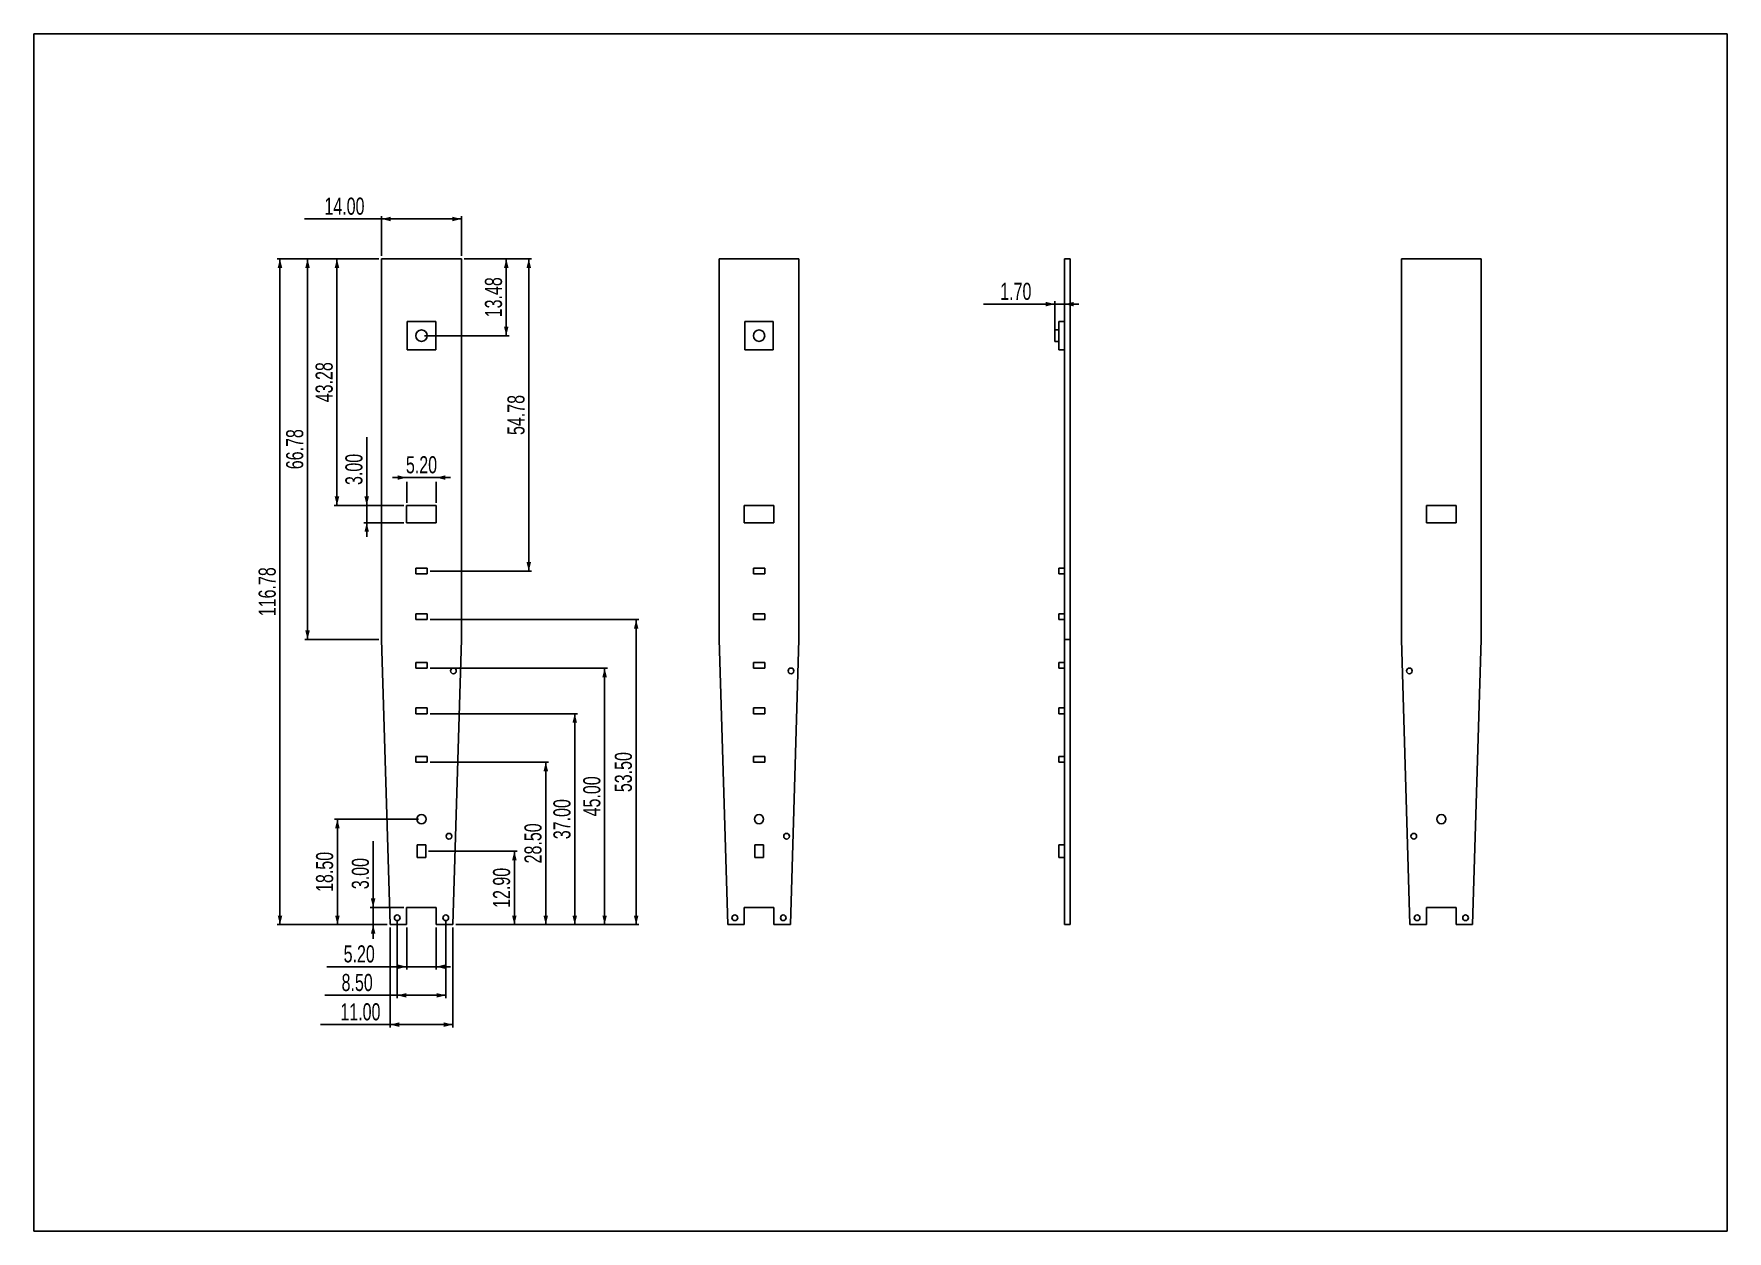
# Model space of a CAD drawing. Header units: millimetres. Extents: x 0 to 297, y 0 to 210.
import ezdxf

# ---------------------------------------------------------------- set-up
doc = ezdxf.new("R2010")
doc.units = ezdxf.units.MM
doc.header["$LTSCALE"] = 16.335
doc.layers.get('0').update_dxf_attribs({"linetype": 'CONTINUOUS'})
doc.styles.get("Standard").update_dxf_attribs({"font": 'txt', "width": 0.7})
doc.dimstyles.new('DIMSTYLE_1', dxfattribs={"dimtxt": 3, "dimasz": 1.6, "dimexe": 0.18, "dimexo": 0.0625, "dimgap": 0.09, "dimtad": 1, "dimzin": 0, "dimdsep": 46, "dimtxsty": 'STANDARD', "dimblk": '_FILLED', "dimblk1": '_FILLED', "dimblk2": '_FILLED', "dimcen": 0.09, "dimadec": 0, "dimazin": 0, "dimtp": 0.2, "dimtm": 0.2, "dimtfac": 1, "dimtofl": 0, "dimtmove": 0, "dimatfit": 3, "dimldrblk": '_FILLED', "dimfxl": 1, "dimtolj": 1, "dimtzin": 0, "dimarcsym": 0})
doc.dimstyles.new('DIMSTYLE_2', dxfattribs={"dimtxt": 3, "dimasz": 1.6, "dimexe": 0.18, "dimexo": 0.0625, "dimgap": 0.09, "dimtad": 1, "dimzin": 0, "dimdsep": 46, "dimtxsty": 'STANDARD', "dimblk": '_FILLED', "dimblk1": '_FILLED', "dimblk2": '_FILLED', "dimcen": 0.09, "dimadec": 0, "dimazin": 0, "dimtp": 0.3, "dimtm": 0.3, "dimtfac": 1, "dimtofl": 0, "dimtmove": 0, "dimatfit": 3, "dimldrblk": '_FILLED', "dimfxl": 1, "dimtolj": 1, "dimtzin": 0, "dimarcsym": 0})
doc.dimstyles.new('DIMSTYLE_3', dxfattribs={"dimtxt": 3, "dimasz": 1.6, "dimexe": 0.18, "dimexo": 0.0625, "dimgap": 0.09, "dimtad": 1, "dimzin": 0, "dimdsep": 46, "dimtxsty": 'STANDARD', "dimblk": '_FILLED', "dimblk1": '_FILLED', "dimblk2": '_FILLED', "dimcen": 0.09, "dimadec": 0, "dimazin": 0, "dimtp": 0.1, "dimtm": 0.1, "dimtfac": 1, "dimtofl": 0, "dimtmove": 0, "dimatfit": 3, "dimldrblk": '_FILLED', "dimfxl": 1, "dimtolj": 1, "dimtzin": 0, "dimarcsym": 0})

# ---------------------------------------------------------------- blocks, each defined once
blk = doc.blocks.new('_FILLED')
at = {"color": 0, "linetype": 'BYBLOCK'}
blk.add_solid([(0, 0), (-1, 0.25), (-1, -0.25)], dxfattribs=at)
blk = doc.blocks.new('*D0')
at = {"color": 2, "linetype": 'CONTINUOUS'}
for p, q in [((67.99, 177.53), (47.49, 177.53)), ((60.99, 171.04), (60.99, 178.03)), ((60.99, 177.53), (67.99, 177.53)), ((74.99, 177.53), (67.99, 177.53)), ((74.99, 171.04), (74.99, 178.03))]:
    blk.add_line(p, q, dxfattribs=at)
at = {"color": 2, "linetype": 'CONTINUOUS', "xscale": 1.6, "yscale": 1.6, "zscale": 1.6, "rotation": 180}
blk.add_blockref('_FILLED', (60.99, 177.53), dxfattribs=at)
at = {"color": 2, "linetype": 'CONTINUOUS', "xscale": 1.6, "yscale": 1.6, "zscale": 1.6}
blk.add_blockref('_FILLED', (74.99, 177.53), dxfattribs=at)
at = {"color": 2, "linetype": 'CONTINUOUS', "insert": (57.99, 181.28), "char_height": 3, "width": 10.5, "attachment_point": 3, "line_spacing_factor": 0.9}
blk.add_mtext('14.00', dxfattribs=at)
blk = doc.blocks.new('*D1')
at = {"color": 2, "linetype": 'CONTINUOUS'}
for p, q in [((60.49, 170.54), (42.67, 170.54)), ((43.17, 170.54), (43.17, 112.15)), ((43.17, 53.76), (43.17, 112.15)), ((61.99, 53.76), (42.67, 53.76))]:
    blk.add_line(p, q, dxfattribs=at)
at = {"color": 2, "linetype": 'CONTINUOUS', "xscale": 1.6, "yscale": 1.6, "zscale": 1.6}
for p, rotation in [((43.17, 170.54), 90), ((43.17, 53.76), 270)]:
    blk.add_blockref('_FILLED', p, dxfattribs=dict(at, rotation=rotation))
at = {"color": 2, "linetype": 'CONTINUOUS', "insert": (39.42, 112.15), "char_height": 3, "width": 12.6, "attachment_point": 2, "rotation": 90, "line_spacing_factor": 0.9}
blk.add_mtext('116.78', dxfattribs=at)
blk = doc.blocks.new('*D2')
at = {"color": 2, "linetype": 'CONTINUOUS'}
for p, q in [((59.51, 56.76), (59.51, 68.38)), ((59.51, 68.38), (59.51, 55.26)), ((64.89, 56.76), (59.01, 56.76)), ((61.99, 53.76), (59.01, 53.76)), ((59.51, 51.26), (59.51, 55.26)), ((59.51, 53.76), (59.51, 51.26))]:
    blk.add_line(p, q, dxfattribs=at)
at = {"color": 2, "linetype": 'CONTINUOUS', "xscale": 1.6, "yscale": 1.6, "zscale": 1.6}
for p, rotation in [((59.51, 56.76), 270), ((59.51, 53.76), 90)]:
    blk.add_blockref('_FILLED', p, dxfattribs=dict(at, rotation=rotation))
at = {"color": 2, "linetype": 'CONTINUOUS', "insert": (55.76, 59.98), "char_height": 3, "width": 8.4, "attachment_point": 1, "rotation": 90, "line_spacing_factor": 0.9}
blk.add_mtext('3.00', dxfattribs=at)
blk = doc.blocks.new('*D3')
at = {"color": 2, "linetype": 'CONTINUOUS'}
for p, q in [((65.39, 53.26), (65.39, 45.88)), ((70.59, 53.26), (70.59, 45.88)), ((65.39, 46.38), (51.4, 46.38)), ((51.4, 46.38), (67.99, 46.38)), ((73.09, 46.38), (67.99, 46.38)), ((70.59, 46.38), (73.09, 46.38))]:
    blk.add_line(p, q, dxfattribs=at)
at = {"color": 2, "linetype": 'CONTINUOUS', "xscale": 1.6, "yscale": 1.6, "zscale": 1.6}
blk.add_blockref('_FILLED', (65.39, 46.38), dxfattribs=at)
at = {"color": 2, "linetype": 'CONTINUOUS', "xscale": 1.6, "yscale": 1.6, "zscale": 1.6, "rotation": 180}
blk.add_blockref('_FILLED', (70.59, 46.38), dxfattribs=at)
at = {"color": 2, "linetype": 'CONTINUOUS', "insert": (59.8, 50.13), "char_height": 3, "width": 8.4, "attachment_point": 3, "line_spacing_factor": 0.9}
blk.add_mtext('5.20', dxfattribs=at)
blk = doc.blocks.new('*D4')
at = {"color": 2, "linetype": 'CONTINUOUS'}
for p, q in [((63.74, 54.46), (63.74, 40.86)), ((72.24, 54.46), (72.24, 40.86)), ((67.99, 41.36), (51.04, 41.36)), ((63.74, 41.36), (67.99, 41.36)), ((72.24, 41.36), (67.99, 41.36))]:
    blk.add_line(p, q, dxfattribs=at)
at = {"color": 2, "linetype": 'CONTINUOUS', "xscale": 1.6, "yscale": 1.6, "zscale": 1.6, "rotation": 180}
blk.add_blockref('_FILLED', (63.74, 41.36), dxfattribs=at)
at = {"color": 2, "linetype": 'CONTINUOUS', "xscale": 1.6, "yscale": 1.6, "zscale": 1.6}
blk.add_blockref('_FILLED', (72.24, 41.36), dxfattribs=at)
at = {"color": 2, "linetype": 'CONTINUOUS', "insert": (59.44, 45.11), "char_height": 3, "width": 8.4, "attachment_point": 3, "line_spacing_factor": 0.9}
blk.add_mtext('8.50', dxfattribs=at)
blk = doc.blocks.new('*D5')
at = {"color": 2, "linetype": 'CONTINUOUS'}
for p, q in [((60.49, 170.54), (47.5, 170.54)), ((48, 170.54), (48, 137.15)), ((48, 103.76), (48, 137.15)), ((60.49, 103.76), (47.5, 103.76))]:
    blk.add_line(p, q, dxfattribs=at)
at = {"color": 2, "linetype": 'CONTINUOUS', "xscale": 1.6, "yscale": 1.6, "zscale": 1.6}
for p, rotation in [((48, 170.54), 90), ((48, 103.76), 270)]:
    blk.add_blockref('_FILLED', p, dxfattribs=dict(at, rotation=rotation))
at = {"color": 2, "linetype": 'CONTINUOUS', "insert": (44.25, 137.15), "char_height": 3, "width": 10.5, "attachment_point": 2, "rotation": 90, "line_spacing_factor": 0.9}
blk.add_mtext('66.78', dxfattribs=at)
blk = doc.blocks.new('*D6')
at = {"color": 2, "linetype": 'CONTINUOUS'}
for p, q in [((62.49, 53.26), (62.49, 35.72)), ((73.49, 53.26), (73.49, 35.72)), ((67.99, 36.22), (50.29, 36.22)), ((62.49, 36.22), (67.99, 36.22)), ((73.49, 36.22), (67.99, 36.22))]:
    blk.add_line(p, q, dxfattribs=at)
at = {"color": 2, "linetype": 'CONTINUOUS', "xscale": 1.6, "yscale": 1.6, "zscale": 1.6, "rotation": 180}
blk.add_blockref('_FILLED', (62.49, 36.22), dxfattribs=at)
at = {"color": 2, "linetype": 'CONTINUOUS', "xscale": 1.6, "yscale": 1.6, "zscale": 1.6}
blk.add_blockref('_FILLED', (73.49, 36.22), dxfattribs=at)
at = {"color": 2, "linetype": 'CONTINUOUS', "insert": (60.79, 39.97), "char_height": 3, "width": 10.5, "attachment_point": 3, "line_spacing_factor": 0.9}
blk.add_mtext('11.00', dxfattribs=at)
blk = doc.blocks.new('*D7')
at = {"color": 2, "linetype": 'CONTINUOUS'}
for p, q in [((60.49, 170.54), (52.66, 170.54)), ((53.16, 170.54), (53.16, 148.9)), ((53.16, 127.26), (53.16, 148.9)), ((64.89, 127.26), (52.66, 127.26))]:
    blk.add_line(p, q, dxfattribs=at)
at = {"color": 2, "linetype": 'CONTINUOUS', "xscale": 1.6, "yscale": 1.6, "zscale": 1.6}
for p, rotation in [((53.16, 170.54), 90), ((53.16, 127.26), 270)]:
    blk.add_blockref('_FILLED', p, dxfattribs=dict(at, rotation=rotation))
at = {"color": 2, "linetype": 'CONTINUOUS', "insert": (49.41, 148.9), "char_height": 3, "width": 10.5, "attachment_point": 2, "rotation": 90, "line_spacing_factor": 0.9}
blk.add_mtext('43.28', dxfattribs=at)
blk = doc.blocks.new('*D8')
at = {"color": 2, "linetype": 'CONTINUOUS'}
for p, q in [((58.38, 127.26), (58.38, 139.27)), ((58.38, 139.27), (58.38, 125.76)), ((64.89, 127.26), (57.88, 127.26)), ((58.38, 121.76), (58.38, 125.76)), ((64.89, 124.26), (57.88, 124.26)), ((58.38, 124.26), (58.38, 121.76))]:
    blk.add_line(p, q, dxfattribs=at)
at = {"color": 2, "linetype": 'CONTINUOUS', "xscale": 1.6, "yscale": 1.6, "zscale": 1.6}
for p, rotation in [((58.38, 127.26), 270), ((58.38, 124.26), 90)]:
    blk.add_blockref('_FILLED', p, dxfattribs=dict(at, rotation=rotation))
at = {"color": 2, "linetype": 'CONTINUOUS', "insert": (54.63, 130.87), "char_height": 3, "width": 8.4, "attachment_point": 1, "rotation": 90, "line_spacing_factor": 0.9}
blk.add_mtext('3.00', dxfattribs=at)
blk = doc.blocks.new('*D9')
at = {"color": 2, "linetype": 'CONTINUOUS'}
for p, q in [((65.39, 132.17), (62.89, 132.17)), ((62.89, 132.17), (67.99, 132.17)), ((65.39, 127.76), (65.39, 131.42)), ((73.09, 132.17), (67.99, 132.17)), ((70.59, 132.17), (73.09, 132.17)), ((70.59, 127.76), (70.59, 131.42))]:
    blk.add_line(p, q, dxfattribs=at)
at = {"color": 2, "linetype": 'CONTINUOUS', "xscale": 1.6, "yscale": 1.6, "zscale": 1.6}
blk.add_blockref('_FILLED', (65.39, 132.17), dxfattribs=at)
at = {"color": 2, "linetype": 'CONTINUOUS', "xscale": 1.6, "yscale": 1.6, "zscale": 1.6, "rotation": 180}
blk.add_blockref('_FILLED', (70.59, 132.17), dxfattribs=at)
at = {"color": 2, "linetype": 'CONTINUOUS', "insert": (67.99, 135.92), "char_height": 3, "width": 8.4, "attachment_point": 2, "line_spacing_factor": 0.9}
blk.add_mtext('5.20', dxfattribs=at)
blk = doc.blocks.new('*D10')
at = {"color": 2, "linetype": 'CONTINUOUS'}
for p, q in [((75.49, 170.54), (83.36, 170.54)), ((82.86, 170.54), (82.86, 163.8)), ((82.86, 157.06), (82.86, 163.8)), ((68.49, 157.06), (83.36, 157.06))]:
    blk.add_line(p, q, dxfattribs=at)
at = {"color": 2, "linetype": 'CONTINUOUS', "xscale": 1.6, "yscale": 1.6, "zscale": 1.6}
for p, rotation in [((82.86, 170.54), 90), ((82.86, 157.06), 270)]:
    blk.add_blockref('_FILLED', p, dxfattribs=dict(at, rotation=rotation))
at = {"color": 2, "linetype": 'CONTINUOUS', "insert": (79.11, 163.8), "char_height": 3, "width": 10.5, "attachment_point": 2, "rotation": 90, "line_spacing_factor": 0.9}
blk.add_mtext('13.48', dxfattribs=at)
blk = doc.blocks.new('*D11')
at = {"color": 2, "linetype": 'CONTINUOUS'}
for p, q in [((75.49, 170.54), (87.31, 170.54)), ((86.81, 170.54), (86.81, 143.15)), ((86.81, 115.76), (86.81, 143.15)), ((69.49, 115.76), (87.31, 115.76))]:
    blk.add_line(p, q, dxfattribs=at)
at = {"color": 2, "linetype": 'CONTINUOUS', "xscale": 1.6, "yscale": 1.6, "zscale": 1.6}
for p, rotation in [((86.81, 170.54), 90), ((86.81, 115.76), 270)]:
    blk.add_blockref('_FILLED', p, dxfattribs=dict(at, rotation=rotation))
at = {"color": 2, "linetype": 'CONTINUOUS', "insert": (83.06, 143.15), "char_height": 3, "width": 10.5, "attachment_point": 2, "rotation": 90, "line_spacing_factor": 0.9}
blk.add_mtext('54.78', dxfattribs=at)
blk = doc.blocks.new('*D12')
at = {"color": 2, "linetype": 'CONTINUOUS'}
for p, q in [((69.24, 66.66), (84.78, 66.66)), ((84.28, 66.66), (84.28, 60.21)), ((84.28, 53.76), (84.28, 60.21)), ((73.99, 53.76), (84.78, 53.76))]:
    blk.add_line(p, q, dxfattribs=at)
at = {"color": 2, "linetype": 'CONTINUOUS', "xscale": 1.6, "yscale": 1.6, "zscale": 1.6}
for p, rotation in [((84.28, 66.66), 90), ((84.28, 53.76), 270)]:
    blk.add_blockref('_FILLED', p, dxfattribs=dict(at, rotation=rotation))
at = {"color": 2, "linetype": 'CONTINUOUS', "insert": (80.53, 60.21), "char_height": 3, "width": 10.5, "attachment_point": 2, "rotation": 90, "line_spacing_factor": 0.9}
blk.add_mtext('12.90', dxfattribs=at)
blk = doc.blocks.new('*D13')
at = {"color": 2, "linetype": 'CONTINUOUS'}
for p, q in [((179.08, 162.59), (166.57, 162.59)), ((166.57, 162.59), (179.93, 162.59)), ((179.08, 157.56), (179.08, 163.09)), ((183.28, 162.59), (179.93, 162.59)), ((180.78, 162.59), (183.28, 162.59))]:
    blk.add_line(p, q, dxfattribs=at)
at = {"color": 2, "linetype": 'CONTINUOUS', "xscale": 1.6, "yscale": 1.6, "zscale": 1.6}
blk.add_blockref('_FILLED', (179.08, 162.59), dxfattribs=at)
at = {"color": 2, "linetype": 'CONTINUOUS', "xscale": 1.6, "yscale": 1.6, "zscale": 1.6, "rotation": 180}
blk.add_blockref('_FILLED', (180.78, 162.59), dxfattribs=at)
at = {"color": 2, "linetype": 'CONTINUOUS', "insert": (174.97, 166.34), "char_height": 3, "width": 8.4, "attachment_point": 3, "line_spacing_factor": 0.9}
blk.add_mtext('1.70', dxfattribs=at)
blk = doc.blocks.new('*D14')
at = {"color": 2, "linetype": 'CONTINUOUS'}
for p, q in [((69.49, 82.26), (90.29, 82.26)), ((89.79, 82.26), (89.79, 68.01)), ((89.79, 53.76), (89.79, 68.01)), ((73.99, 53.76), (90.29, 53.76))]:
    blk.add_line(p, q, dxfattribs=at)
at = {"color": 2, "linetype": 'CONTINUOUS', "xscale": 1.6, "yscale": 1.6, "zscale": 1.6}
for p, rotation in [((89.79, 82.26), 90), ((89.79, 53.76), 270)]:
    blk.add_blockref('_FILLED', p, dxfattribs=dict(at, rotation=rotation))
at = {"color": 2, "linetype": 'CONTINUOUS', "insert": (86.04, 68.01), "char_height": 3, "width": 10.5, "attachment_point": 2, "rotation": 90, "line_spacing_factor": 0.9}
blk.add_mtext('28.50', dxfattribs=at)
blk = doc.blocks.new('*D15')
at = {"color": 2, "linetype": 'CONTINUOUS'}
for p, q in [((69.49, 90.76), (95.37, 90.76)), ((94.87, 90.76), (94.87, 72.26)), ((94.87, 53.76), (94.87, 72.26)), ((73.99, 53.76), (95.37, 53.76))]:
    blk.add_line(p, q, dxfattribs=at)
at = {"color": 2, "linetype": 'CONTINUOUS', "xscale": 1.6, "yscale": 1.6, "zscale": 1.6}
for p, rotation in [((94.87, 90.76), 90), ((94.87, 53.76), 270)]:
    blk.add_blockref('_FILLED', p, dxfattribs=dict(at, rotation=rotation))
at = {"color": 2, "linetype": 'CONTINUOUS', "insert": (91.12, 72.26), "char_height": 3, "width": 10.5, "attachment_point": 2, "rotation": 90, "line_spacing_factor": 0.9}
blk.add_mtext('37.00', dxfattribs=at)
blk = doc.blocks.new('*D16')
at = {"color": 2, "linetype": 'CONTINUOUS'}
for p, q in [((69.49, 98.76), (100.61, 98.76)), ((100.11, 98.76), (100.11, 76.26)), ((100.11, 53.76), (100.11, 76.26)), ((73.99, 53.76), (100.61, 53.76))]:
    blk.add_line(p, q, dxfattribs=at)
at = {"color": 2, "linetype": 'CONTINUOUS', "xscale": 1.6, "yscale": 1.6, "zscale": 1.6}
for p, rotation in [((100.11, 98.76), 90), ((100.11, 53.76), 270)]:
    blk.add_blockref('_FILLED', p, dxfattribs=dict(at, rotation=rotation))
at = {"color": 2, "linetype": 'CONTINUOUS', "insert": (96.36, 76.26), "char_height": 3, "width": 10.5, "attachment_point": 2, "rotation": 90, "line_spacing_factor": 0.9}
blk.add_mtext('45.00', dxfattribs=at)
blk = doc.blocks.new('*D17')
at = {"color": 2, "linetype": 'CONTINUOUS'}
for p, q in [((69.49, 107.26), (106.14, 107.26)), ((105.64, 107.26), (105.64, 80.51)), ((105.64, 53.76), (105.64, 80.51)), ((73.99, 53.76), (106.14, 53.76))]:
    blk.add_line(p, q, dxfattribs=at)
at = {"color": 2, "linetype": 'CONTINUOUS', "xscale": 1.6, "yscale": 1.6, "zscale": 1.6}
for p, rotation in [((105.64, 107.26), 90), ((105.64, 53.76), 270)]:
    blk.add_blockref('_FILLED', p, dxfattribs=dict(at, rotation=rotation))
at = {"color": 2, "linetype": 'CONTINUOUS', "insert": (101.89, 80.51), "char_height": 3, "width": 10.5, "attachment_point": 2, "rotation": 90, "line_spacing_factor": 0.9}
blk.add_mtext('53.50', dxfattribs=at)
blk = doc.blocks.new('*D18')
at = {"color": 2, "linetype": 'CONTINUOUS'}
for p, q in [((67.49, 72.26), (52.74, 72.26)), ((53.24, 72.26), (53.24, 63.01)), ((53.24, 53.76), (53.24, 63.01)), ((61.99, 53.76), (52.74, 53.76))]:
    blk.add_line(p, q, dxfattribs=at)
at = {"color": 2, "linetype": 'CONTINUOUS', "xscale": 1.6, "yscale": 1.6, "zscale": 1.6}
for p, rotation in [((53.24, 72.26), 90), ((53.24, 53.76), 270)]:
    blk.add_blockref('_FILLED', p, dxfattribs=dict(at, rotation=rotation))
at = {"color": 2, "linetype": 'CONTINUOUS', "insert": (49.49, 63.01), "char_height": 3, "width": 10.5, "attachment_point": 2, "rotation": 90, "line_spacing_factor": 0.9}
blk.add_mtext('18.50', dxfattribs=at)

msp = doc.modelspace()

# ---------------------------------------------------------------- linework, layer by layer
at = {"color": 7, "linetype": 'CONTINUOUS'}
for p, q in [((0, 0), (0, 210)), ((0, 210), (297, 210)), ((297, 0), (297, 210)), ((60.988, 103.761), (60.988, 170.541)), ((60.988, 170.541), (74.988, 170.541)), ((74.988, 170.541), (74.988, 103.761)), ((120.202, 103.761), (120.202, 170.541)), ((120.202, 170.541), (134.202, 170.541)), ((134.202, 170.541), (134.202, 103.761)), ((180.784, 53.761), (180.784, 170.541)), ((180.784, 170.541), (181.784, 170.541)), ((181.784, 170.541), (181.784, 53.761)), ((239.863, 170.541), (239.863, 103.761)), ((239.863, 170.541), (253.863, 170.541)), ((253.863, 103.761), (253.863, 170.541)), ((65.488, 159.561), (65.488, 154.561)), ((70.488, 159.561), (65.488, 159.561)), ((70.488, 154.561), (70.488, 159.561)), ((124.702, 159.561), (124.702, 154.561)), ((129.702, 159.561), (124.702, 159.561)), ((129.702, 154.561), (129.702, 159.561)), ((179.084, 158.061), (179.084, 156.062)), ((179.084, 158.061), (179.784, 158.061)), ((179.784, 154.561), (179.784, 159.561)), ((179.784, 159.561), (180.784, 159.561)), ((65.488, 154.561), (70.488, 154.561)), ((124.702, 154.561), (129.702, 154.561)), ((179.084, 156.061), (179.784, 156.061)), ((179.784, 154.561), (180.784, 154.561)), ((65.388, 127.261), (65.388, 124.261)), ((70.588, 127.261), (65.388, 127.261)), ((70.588, 124.261), (70.588, 127.261)), ((124.602, 127.261), (124.602, 124.261)), ((129.802, 127.261), (124.602, 127.261)), ((129.802, 124.261), (129.802, 127.261)), ((244.263, 127.261), (244.263, 124.261)), ((249.463, 127.261), (244.263, 127.261)), ((249.463, 124.261), (249.463, 127.261)), ((65.388, 124.261), (70.588, 124.261)), ((124.602, 124.261), (129.802, 124.261)), ((244.263, 124.261), (249.463, 124.261)), ((66.988, 116.261), (66.988, 115.261)), ((68.988, 116.261), (66.988, 116.261)), ((68.988, 115.261), (68.988, 116.261)), ((126.202, 116.261), (126.202, 115.261)), ((128.202, 116.261), (126.202, 116.261)), ((128.202, 115.261), (128.202, 116.261)), ((179.784, 115.261), (179.784, 116.261)), ((180.784, 116.261), (179.784, 116.261)), ((66.988, 115.261), (68.988, 115.261)), ((126.202, 115.261), (128.202, 115.261)), ((180.784, 115.261), (179.784, 115.261)), ((68.988, 108.261), (66.988, 108.261)), ((66.988, 108.261), (66.988, 107.261)), ((66.988, 107.261), (68.988, 107.261)), ((68.988, 107.261), (68.988, 108.261)), ((128.202, 108.261), (126.202, 108.261)), ((126.202, 108.261), (126.202, 107.261)), ((126.202, 107.261), (128.202, 107.261)), ((128.202, 107.261), (128.202, 108.261)), ((180.784, 108.261), (179.784, 108.261)), ((179.784, 107.261), (179.784, 108.261)), ((180.784, 107.261), (179.784, 107.261)), ((60.988, 103.761), (62.488, 53.761)), ((73.488, 53.761), (74.988, 103.761)), ((120.202, 103.761), (121.702, 53.761)), ((132.702, 53.761), (134.202, 103.761)), ((181.784, 103.761), (180.784, 103.761)), ((239.863, 103.761), (241.363, 53.761)), ((252.363, 53.761), (253.863, 103.761)), ((68.988, 99.761), (66.988, 99.761)), ((66.988, 99.761), (66.988, 98.761)), ((66.988, 98.761), (68.988, 98.761)), ((68.988, 98.761), (68.988, 99.761)), ((128.202, 99.761), (126.202, 99.761)), ((126.202, 99.761), (126.202, 98.761)), ((126.202, 98.761), (128.202, 98.761)), ((128.202, 98.761), (128.202, 99.761)), ((180.784, 99.761), (179.784, 99.761)), ((179.784, 98.761), (179.784, 99.761)), ((180.784, 98.761), (179.784, 98.761)), ((68.988, 91.761), (66.988, 91.761)), ((66.988, 91.761), (66.988, 90.761)), ((66.988, 90.761), (68.988, 90.761)), ((68.988, 90.761), (68.988, 91.761)), ((128.202, 91.761), (126.202, 91.761)), ((126.202, 91.761), (126.202, 90.761)), ((126.202, 90.761), (128.202, 90.761)), ((128.202, 90.761), (128.202, 91.761)), ((180.784, 91.761), (179.784, 91.761)), ((179.784, 90.761), (179.784, 91.761)), ((180.784, 90.761), (179.784, 90.761)), ((68.988, 83.261), (66.988, 83.261)), ((66.988, 83.261), (66.988, 82.261)), ((68.988, 82.261), (68.988, 83.261)), ((128.202, 83.261), (126.202, 83.261)), ((126.202, 83.261), (126.202, 82.261)), ((128.202, 82.261), (128.202, 83.261)), ((180.784, 83.261), (179.784, 83.261)), ((179.784, 82.261), (179.784, 83.261)), ((66.988, 82.261), (68.988, 82.261)), ((126.202, 82.261), (128.202, 82.261)), ((180.784, 82.261), (179.784, 82.261)), ((68.738, 67.761), (67.238, 67.761)), ((67.238, 67.761), (67.238, 65.561)), ((67.238, 65.561), (68.738, 65.561)), ((68.738, 65.561), (68.738, 67.761)), ((127.952, 67.761), (126.452, 67.761)), ((126.452, 67.761), (126.452, 65.561)), ((126.452, 65.561), (127.952, 65.561)), ((127.952, 65.561), (127.952, 67.761)), ((180.784, 67.761), (179.784, 67.761)), ((179.784, 65.561), (179.784, 67.761)), ((180.784, 65.561), (179.784, 65.561)), ((70.588, 56.761), (65.388, 56.761)), ((65.388, 53.761), (65.388, 56.761)), ((70.588, 56.761), (70.588, 53.761)), ((129.802, 56.761), (124.602, 56.761)), ((124.602, 53.761), (124.602, 56.761)), ((129.802, 56.761), (129.802, 53.761)), ((244.263, 56.761), (249.463, 56.761)), ((244.263, 53.761), (244.263, 56.761)), ((249.463, 56.761), (249.463, 53.761)), ((62.488, 53.761), (65.388, 53.761)), ((70.588, 53.761), (73.488, 53.761)), ((121.702, 53.761), (124.602, 53.761)), ((129.802, 53.761), (132.702, 53.761)), ((181.784, 53.761), (180.784, 53.761)), ((241.363, 53.761), (244.263, 53.761)), ((249.463, 53.761), (252.363, 53.761)), ((0, 0), (297, 0))]:
    msp.add_line(p, q, dxfattribs=at)
for centre, radius in [((67.988, 157.061), 1), ((127.202, 157.061), 1), ((73.588, 98.261), 0.5), ((132.802, 98.261), 0.5), ((241.263, 98.261), 0.5), ((67.988, 72.261), 0.8), ((127.202, 72.261), 0.8), ((246.863, 72.261), 0.8), ((72.814, 69.261), 0.5), ((132.027, 69.261), 0.5), ((242.038, 69.261), 0.5), ((63.738, 54.961), 0.5), ((72.238, 54.961), 0.5), ((122.952, 54.961), 0.5), ((131.452, 54.961), 0.5), ((242.613, 54.961), 0.5), ((251.113, 54.961), 0.5)]:
    msp.add_circle(centre, radius, dxfattribs=at)

# ---------------------------------------------------------------- dimensions: what is measured, and where the dimension line sits
at = {"color": 2, "linetype": 'CONTINUOUS'}
for base, p1, p2, dimstyle, picture, middle in [((74.988, 177.533), (60.988, 171.041), (74.988, 171.041), 'DIMSTYLE_1', '*D0', (42.238, 179.783)), ((73.488, 36.222), (62.488, 53.261), (73.488, 53.261), 'DIMSTYLE_1', '*D6', (45.04, 38.472)), ((70.588, 46.377), (65.388, 53.261), (70.588, 53.261), 'DIMSTYLE_3', '*D3', (47.196, 48.627))]:
    dim = msp.add_linear_dim(base=base, p1=p1, p2=p2, dimstyle=dimstyle, dxfattribs=at)
    dim.commit()
    dim.dimension.update_dxf_attribs({"geometry": picture, "text_midpoint": middle, "dimtype": 160})
for base, p1, p2, angle, dimstyle, picture, middle in [((43.172, 53.761), (60.488, 170.541), (61.988, 53.761), 270, 'DIMSTYLE_2', '*D1', (43.745, 106.519)), ((48.003, 170.541), (60.488, 103.761), (60.488, 170.541), 90, 'DIMSTYLE_2', '*D5', (48.106, 132.458)), ((53.156, 170.541), (64.888, 127.261), (60.488, 170.541), 90, 'DIMSTYLE_2', '*D7', (53.258, 144.208)), ((82.862, 157.061), (75.488, 170.541), (68.488, 157.061), 270, 'DIMSTYLE_1', '*D10', (82.964, 159.108)), ((86.815, 115.761), (75.488, 170.541), (69.488, 115.761), 270, 'DIMSTYLE_2', '*D11', (86.917, 138.458)), ((179.084, 162.59), (180.784, 170.541), (179.084, 157.561), 180, 'DIMSTYLE_3', '*D13', (162.366, 164.84)), ((58.382, 127.261), (64.888, 124.261), (64.888, 127.261), 90, 'DIMSTYLE_3', '*D8', (56.132, 135.066)), ((65.388, 132.168), (70.588, 127.761), (65.388, 127.761), 180, 'DIMSTYLE_3', '*D9', (63.788, 134.418)), ((105.638, 53.761), (69.488, 107.261), (73.988, 53.761), 270, 'DIMSTYLE_2', '*D17', (105.74, 75.818)), ((100.105, 98.761), (73.988, 53.761), (69.488, 98.761), 90, 'DIMSTYLE_2', '*D16', (100.208, 71.568)), ((94.874, 90.761), (73.988, 53.761), (69.488, 90.761), 90, 'DIMSTYLE_2', '*D15', (94.976, 67.568)), ((89.79, 82.261), (73.988, 53.761), (69.488, 82.261), 90, 'DIMSTYLE_1', '*D14', (89.893, 63.318)), ((53.242, 72.261), (61.988, 53.761), (67.488, 72.261), 90, 'DIMSTYLE_1', '*D18', (53.345, 58.318)), ((59.513, 53.761), (64.888, 56.761), (61.988, 53.761), 270, 'DIMSTYLE_3', '*D2', (57.263, 64.182)), ((84.276, 66.661), (73.988, 53.761), (69.238, 66.661), 90, 'DIMSTYLE_1', '*D12', (84.379, 55.518)), ((63.738, 41.356), (72.238, 54.461), (63.738, 54.461), 180, 'DIMSTYLE_1', '*D4', (46.84, 43.606))]:
    dim = msp.add_linear_dim(base=base, p1=p1, p2=p2, angle=angle, dimstyle=dimstyle, dxfattribs=at)
    dim.commit()
    dim.dimension.update_dxf_attribs({"geometry": picture, "text_midpoint": middle, "dimtype": 160})

doc.saveas('drawing.dxf')
